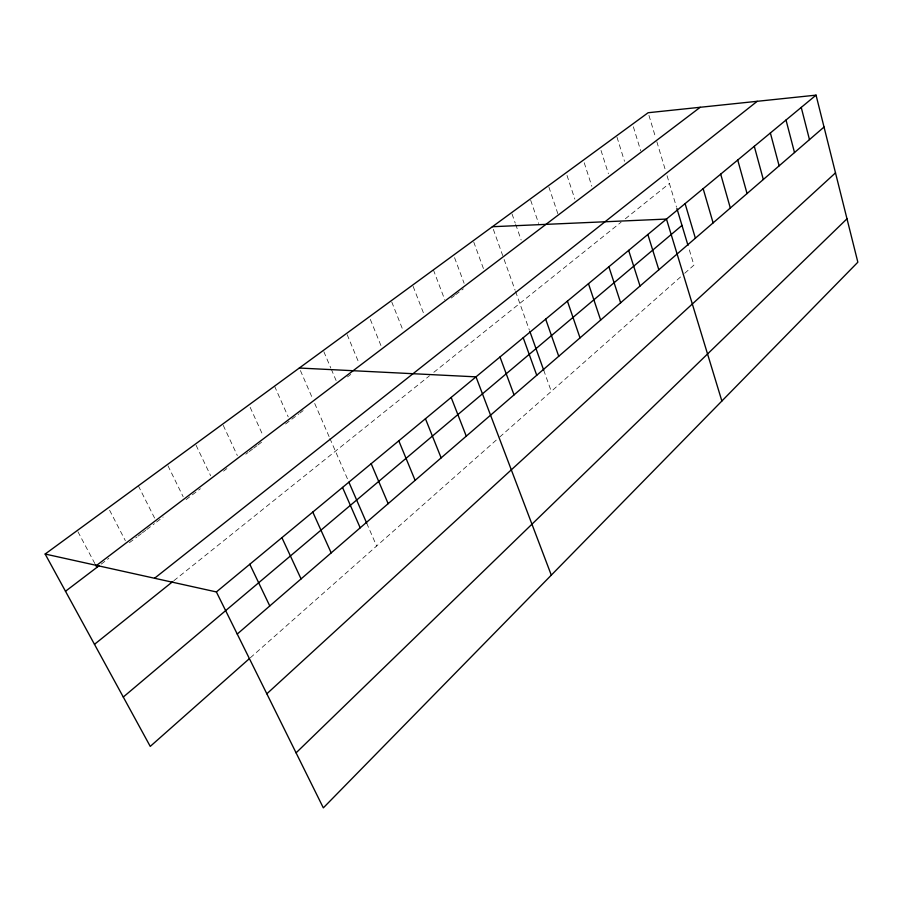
<?xml version="1.0" encoding="UTF-8"?>
<svg xmlns="http://www.w3.org/2000/svg" width="903" height="903" viewBox="0 0 903 903"><rect width="100%" height="100%" fill="white"/><g stroke="black" fill="none" stroke-linecap="round" stroke-linejoin="round"><path stroke-width="0.68" stroke-dasharray="4.51 3.39" d="M250.357 657.779L497.666 438.858M499.709 437.052L683.673 274.207M684.7 273.293L693.922 265.132L688.391 246.711M173.873 580.697L429.535 375.738M433.835 372.296L621.095 222.183M625.35 218.774L669.394 183.467M101.226 564.104L108.811 558.336M129.411 542.68L137.019 536.901M138.114 536.077L141.376 533.594M142.46 532.77L145.722 530.287M146.805 529.463L154.413 523.684M156.591 522.024L163.138 517.047M186.086 499.607L200.376 488.737M223.56 471.118L226.89 468.578M245.819 454.186L248.065 452.482M249.194 451.635L252.558 449.073M253.675 448.227L257.039 445.664M258.168 444.807L261.531 442.256M285.551 423.992L298.724 413.969M299.83 413.134L303.137 410.617M347.508 376.89L350.77 374.406M451.218 298.058L454.525 295.541M455.631 294.705L463.341 288.836M77.94 531.743L94.939 563.72M109.602 510.229L125.348 540.683M138.351 485.825L154.706 518.277M167.992 465.813L183.162 496.729M196.086 445.292L210.647 475.734M223.255 425.381L237.331 455.541M250.154 407.332L263.191 435.957M274.557 386.145L288.204 416.847M300.417 370.557L312.517 398.437M314.707 403.472L329.324 437.131M329.877 438.406L347.79 479.64M366.708 523.198L376.619 546.01M323.861 351.707L330.791 368.018M331.322 369.282L336.119 380.569M347.181 334.686L358.965 363.085M370.32 319.38L381.213 346.244M391.767 301.997L403.336 331.153M413.134 286.398L424.297 315.136M433.406 269.895L444.727 299.649M454.559 257.671L464.119 283.316M473.748 242.038L483.895 269.839M493.331 229.339L502.711 255.572M504.1 259.454L515.094 290.179M515.568 291.5L529.384 330.137M543.696 370.162L551.293 391.394M512.035 213.977L515.218 223.075M515.681 224.373L521.144 239.961M530.693 200.297L538.651 223.47M548.877 187.045L557.84 213.661M567.005 175.396L574.839 199.134M584.218 162.743L591.837 186.266M601.014 150.417L608.419 173.737M616.997 137.177L624.526 161.332M633.364 126.804L640.69 150.745M648.941 115.37L655.668 137.775M656.853 141.737L665.5 170.509M667.057 175.69L676.516 207.182"/><path stroke-width="1.35" d="M296.082 752.842L846.991 218.797M266.837 693.797L835.501 172.857M249.318 658.693L150.248 746.397L45.15 554.036L648.14 112.728L816.052 95.142L857.85 262.209L323.33 807.858L216.381 591.939L45.15 554.036M237.241 634.053L824.033 127.041M123.282 697.037L681.991 225.411M216.381 591.939L816.052 95.142M94.476 644.336L172.778 581.566M154.548 578.259L757.222 101.305M65.49 591.273L99.059 565.752M96.565 565.425L700.231 107.276M492.395 226.721L666.47 219.068L721.869 401.022M299.311 368.029L476.005 376.856L551.304 575.143M95.583 564.951L96.892 567.4M249.792 564.262L269.771 605.947M281.905 537.657L301.071 578.913M312.799 512.069L331.187 552.884M342.53 487.428L360.195 527.826M348.897 482.191L366.708 523.198M371.178 463.702L388.155 503.671M398.799 440.811L415.12 480.362M425.448 418.744L441.138 457.877M451.161 397.444L466.275 436.172M500.002 356.978L514.033 394.904M523.221 337.745L536.743 375.276M529.858 331.457L543.696 370.162M545.672 319.143L558.731 356.279M567.423 301.128L580.019 337.891M588.474 283.677L600.642 320.068M608.882 266.78L620.632 302.787M628.657 250.391L640.024 286.037M647.846 234.487L658.84 269.783M676.9 208.48L687.996 245.39M685.095 203.638L695.378 238.211M703.155 188.671L713.11 222.894M720.696 174.144L730.324 208.017M737.728 160.034L747.052 193.558M754.287 146.32L763.317 179.505M770.372 132.989L779.131 165.847M786.016 120.02L794.505 152.562M801.243 107.412L809.472 139.626"/></g></svg>
